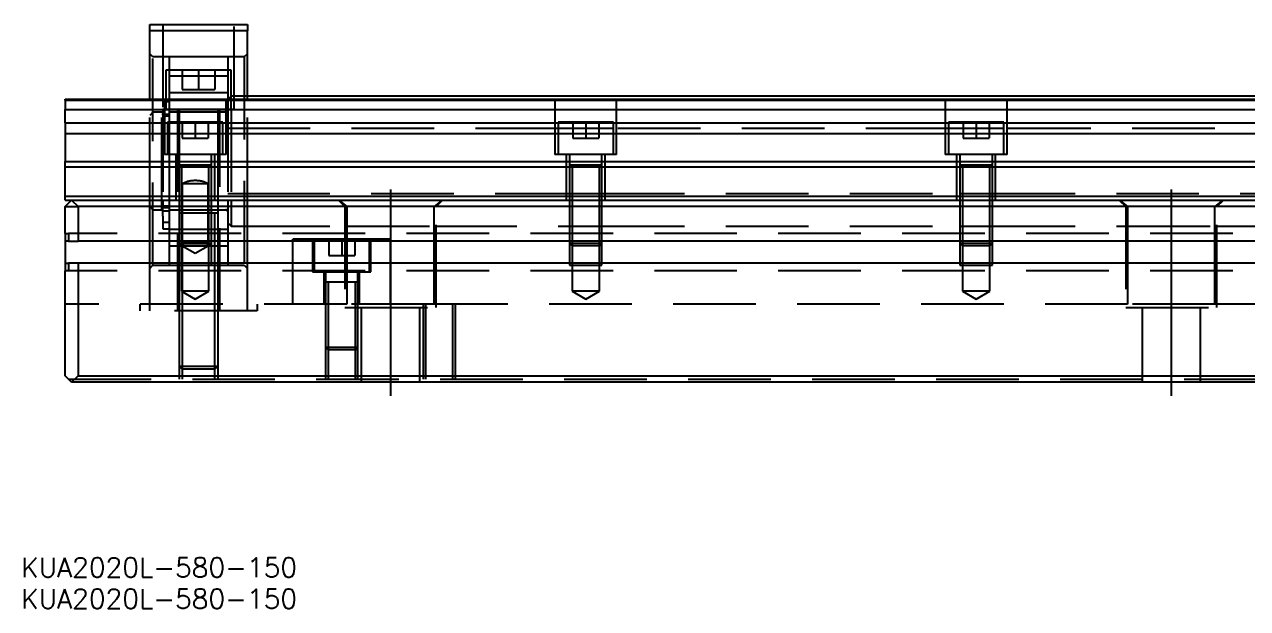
# Model space of a CAD drawing. Extents: x -14 to 910, y -357 to 120.
# Drawn here: x -6.3 to 181.7, y -357.3 to -267.6 of the extents above; entities that cross this region are included whole.
import ezdxf

# ---------------------------------------------------------------- set-up
doc = ezdxf.new("R2010")
doc.units = 0
doc.linetypes.add('CENTER', pattern=[50.8, 31.75, -6.35, 6.35, -6.35])
doc.linetypes.add('DASHED', pattern=[19.05, 12.7, -6.35])
doc.layers.get('0').update_dxf_attribs({"linetype": 'CONTINUOUS'})
doc.layers.add('CENTER', color=1, linetype='CENTER')
doc.styles.get("Standard").update_dxf_attribs({"font": 'txt.shx', "height": 3, "bigfont": 'bigfont.shx'})

# ---------------------------------------------------------------- blocks, each defined once
blk = doc.blocks.new('*U2')
at = {"color": 7, "linetype": 'CONTINUOUS'}
blk.add_text('KUA2020L-580-150', height=3, dxfattribs=at).set_placement((-6.77, -357.34))
blk = doc.blocks.new('*U3')
at = {"color": 7, "linetype": 'CONTINUOUS'}
blk.add_text('KUA2020L-580-150', height=3, dxfattribs=at).set_placement((-6.77, -352.53))

msp = doc.modelspace()

# ---------------------------------------------------------------- linework, layer by layer
at = {"color": 7, "linetype": 'CONTINUOUS'}
for p, q in [((13, -267.57), (28, -267.57)), ((13, -268.57), (13, -267.57)), ((28, -268.57), (13, -268.57)), ((13, -279.07), (13, -268.57)), ((28, -267.57), (28, -268.57)), ((28, -279.07), (28, -268.57)), ((0, -279.23), (0, -279.07)), ((0, -279.07), (215.5, -279.07)), ((0, -279.23), (0, -280.63)), ((0, -279.23), (215.5, -279.23)), ((215.5, -278.57), (28, -278.57)), ((0, -280.63), (215.5, -280.63)), ((0, -282.71), (0, -280.63)), ((0, -282.71), (0, -284.33)), ((0, -282.71), (215.5, -282.71)), ((0, -284.33), (0, -288.62)), ((0, -284.33), (215.5, -284.33)), ((0, -289.47), (0, -288.62)), ((0, -288.62), (215.5, -288.62)), ((22.5, -289.17), (17.5, -289.17)), ((22.5, -289.17), (17.5, -289.17)), ((0, -293.97), (0, -289.47)), ((0, -289.47), (580, -289.47)), ((0, -294.57), (0, -293.97)), ((0, -293.97), (580, -293.97)), ((0, -295.57), (1, -294.57)), ((0, -294.57), (1, -294.57)), ((1, -294.57), (579, -294.57)), ((1, -294.57), (2, -295.57)), ((0, -299.72), (0, -295.57)), ((578, -295.57), (2, -295.57)), ((2, -295.57), (2, -300.87)), ((0, -299.72), (0, -300.87)), ((0, -299.72), (0.5, -299.72)), ((0.5, -299.72), (0.5, -300.87)), ((0, -300.87), (0, -304.27)), ((0.5, -300.87), (0, -300.87)), ((0.5, -300.87), (2, -300.87)), ((578, -300.87), (2, -300.87)), ((0, -304.27), (0, -305.42)), ((0, -304.27), (0.5, -304.27)), ((2, -304.27), (0.5, -304.27)), ((0.5, -304.27), (0.5, -305.42)), ((578, -304.27), (2, -304.27)), ((2, -304.27), (2, -321.57)), ((0.5, -305.42), (0, -305.42)), ((0, -321.57), (0, -305.42)), ((1, -322.57), (0, -321.57)), ((2, -321.57), (1, -322.57)), ((579, -322.57), (1, -322.57)), ((2, -321.57), (578, -321.57))]:
    msp.add_line(p, q, dxfattribs=at)
at = {"color": 3, "linetype": 'DASHED'}
for p, q in [((15, -267.57), (15, -280.57)), ((26, -280.57), (26, -267.57)), ((13.5, -272.57), (13, -272.07)), ((28, -272.07), (27.5, -272.57)), ((16, -272.57), (13.5, -272.57)), ((13.5, -304.57), (13.5, -272.57)), ((25, -272.57), (16, -272.57)), ((16, -272.57), (16, -274.57)), ((27.5, -272.57), (25, -272.57)), ((25, -272.57), (25, -274.57)), ((27.5, -272.57), (27.5, -304.57)), ((15.5, -274.57), (15.5, -279.07)), ((25.5, -274.57), (15.5, -274.57)), ((16, -274.57), (16, -279.07)), ((25, -275.54), (16, -275.54)), ((18, -274.57), (18, -277.57)), ((20.5, -274.57), (20.5, -277.57)), ((23, -274.57), (23, -277.57)), ((25, -274.57), (25, -279.07)), ((25.5, -279.07), (25.5, -274.57)), ((25, -278.09), (16, -278.09)), ((18, -277.57), (20.5, -277.57)), ((20.5, -277.57), (23, -277.57)), ((13, -294.57), (13, -279.07)), ((15.5, -279.47), (15, -279.47)), ((15.25, -279.07), (15.25, -287.57)), ((15.5, -279.07), (15.5, -280.57)), ((16, -279.47), (15.5, -279.47)), ((16, -279.07), (16, -280.57)), ((24.75, -287.57), (24.75, -279.07)), ((25.5, -278.57), (25, -279.07)), ((25, -279.07), (25, -280.57)), ((28, -278.57), (25.5, -278.57)), ((25.5, -280.57), (25.5, -279.07)), ((28, -294.57), (28, -279.07)), ((75.25, -279.07), (75.25, -287.57)), ((84.75, -287.57), (84.75, -279.07)), ((135.25, -279.07), (135.25, -287.57)), ((144.75, -287.57), (144.75, -279.07)), ((13.5, -281.07), (13, -281.57)), ((14.85, -281.07), (13.5, -281.07)), ((14.85, -294.57), (14.85, -281.07)), ((15, -281.42), (14.85, -281.42)), ((15, -280.57), (26, -280.57)), ((15, -280.57), (15, -294.57)), ((16, -281.42), (15, -281.42)), ((16, -281.67), (15, -281.67)), ((16, -280.57), (16, -282.57)), ((17.5, -281.07), (16, -281.07)), ((17.25, -280.57), (17.25, -311.57)), ((17.5, -280.57), (17.5, -282.57)), ((23.5, -281.07), (17.5, -281.07)), ((23.5, -282.57), (23.5, -280.57)), ((24.7, -281.07), (23.5, -281.07)), ((23.75, -311.57), (23.75, -280.57)), ((25, -281.07), (24.7, -281.07)), ((25, -280.57), (25, -294.57)), ((25.5, -280.57), (25.5, -294.57)), ((15.75, -282.57), (15.75, -287.57)), ((24.25, -282.57), (15.75, -282.57)), ((16, -282.57), (16, -287.57)), ((17.5, -282.57), (17.5, -287.57)), ((18, -282.57), (18, -285.07)), ((20, -282.57), (20, -285.07)), ((22, -282.57), (22, -285.07)), ((23.5, -287.57), (23.5, -282.57)), ((24.25, -287.57), (24.25, -282.57)), ((28, -283.57), (25, -283.57)), ((75.75, -283.57), (28, -283.57)), ((75.75, -282.57), (75.75, -287.57)), ((84.25, -282.57), (75.75, -282.57)), ((84.25, -283.57), (75.75, -283.57)), ((78, -282.57), (78, -285.07)), ((80, -282.57), (80, -285.07)), ((82, -282.57), (82, -285.07)), ((84.25, -287.57), (84.25, -282.57)), ((135.75, -283.57), (84.25, -283.57)), ((135.75, -282.57), (135.75, -287.57)), ((144.25, -282.57), (135.75, -282.57)), ((144.25, -283.57), (135.75, -283.57)), ((138, -282.57), (138, -285.07)), ((140, -282.57), (140, -285.07)), ((142, -282.57), (142, -285.07)), ((144.25, -287.57), (144.25, -282.57)), ((195.75, -283.57), (144.25, -283.57)), ((18, -285.07), (20, -285.07)), ((20, -285.07), (22, -285.07)), ((78, -285.07), (80, -285.07)), ((80, -285.07), (82, -285.07)), ((138, -285.07), (140, -285.07)), ((140, -285.07), (142, -285.07)), ((24.75, -287.57), (15.25, -287.57)), ((16, -287.57), (16, -294.57)), ((17, -287.57), (17, -294.57)), ((17.5, -287.57), (17.5, -289.17)), ((22.5, -289.17), (22.5, -287.57)), ((23, -294.57), (23, -287.57)), ((23.5, -294.57), (23.5, -287.57)), ((84.75, -287.57), (75.25, -287.57)), ((77, -287.57), (77, -294.57)), ((77.5, -287.57), (77.5, -289.17)), ((82.5, -289.17), (82.5, -287.57)), ((83, -294.57), (83, -287.57)), ((144.75, -287.57), (135.25, -287.57)), ((137, -287.57), (137, -294.57)), ((137.5, -287.57), (137.5, -289.17)), ((142.5, -289.17), (142.5, -287.57)), ((143, -294.57), (143, -287.57)), ((17.5, -289.16), (17.5, -289.17)), ((22.5, -289.17), (17.5, -289.17)), ((17.5, -289.17), (17.5, -289.17)), ((17.5, -289.17), (17.5, -294.57)), ((17.9, -289.17), (17.9, -294.57)), ((22.1, -294.57), (22.1, -289.17)), ((22.5, -289.17), (22.5, -289.16)), ((22.5, -289.17), (22.5, -289.17)), ((22.5, -294.57), (22.5, -289.17)), ((77.5, -289.16), (77.5, -289.17)), ((82.5, -289.17), (77.5, -289.17)), ((82.5, -289.17), (77.5, -289.17)), ((77.5, -289.17), (77.5, -294.57)), ((77.5, -289.17), (77.5, -289.17)), ((77.9, -289.17), (77.9, -294.57)), ((82.1, -294.57), (82.1, -289.17)), ((82.5, -289.17), (82.5, -289.16)), ((82.5, -294.57), (82.5, -289.17)), ((82.5, -289.17), (82.5, -289.17)), ((137.5, -289.16), (137.5, -289.17)), ((142.5, -289.17), (137.5, -289.17)), ((142.5, -289.17), (137.5, -289.17)), ((142.5, -289.17), (137.5, -289.17)), ((137.5, -289.17), (137.5, -294.57)), ((137.5, -289.17), (137.5, -289.17)), ((137.9, -289.17), (137.9, -294.57)), ((142.1, -294.57), (142.1, -289.17)), ((142.5, -289.17), (142.5, -289.16)), ((142.5, -294.57), (142.5, -289.17)), ((142.5, -289.17), (142.5, -289.17)), ((18, -292.07), (18, -294.57)), ((22, -292.07), (18, -292.07)), ((20.06, -291.57), (19.94, -291.57)), ((22, -294.57), (22, -292.07)), ((13, -300.87), (13, -294.57)), ((14.85, -296.07), (14.85, -294.57)), ((15, -294.57), (15, -295.44)), ((16, -294.57), (16, -300.87)), ((17.5, -294.57), (17.5, -300.87)), ((17.5, -294.57), (17.5, -300.87)), ((17.9, -294.57), (17.9, -300.87)), ((18, -294.57), (18, -300.87)), ((22, -300.87), (22, -294.57)), ((22.1, -300.87), (22.1, -294.57)), ((22.5, -300.87), (22.5, -294.57)), ((22.5, -300.87), (22.5, -294.57)), ((23.5, -296.57), (23.5, -294.57)), ((25, -293.57), (28, -293.57)), ((25, -294.57), (25, -300.87)), ((25.5, -294.57), (25.5, -298.57)), ((28, -293.57), (77.5, -293.57)), ((28, -300.87), (28, -294.57)), ((42, -294.57), (43, -295.57)), ((42.06, -294.57), (43.29, -295.57)), ((57.94, -294.57), (56.71, -295.57)), ((57, -295.57), (58, -294.57)), ((77.5, -293.57), (77.9, -293.57)), ((77.5, -294.57), (77.5, -300.87)), ((77.5, -294.57), (77.5, -300.87)), ((77.9, -293.57), (82.1, -293.57)), ((77.9, -294.57), (77.9, -300.87)), ((82.1, -293.57), (82.5, -293.57)), ((82.1, -300.87), (82.1, -294.57)), ((82.5, -293.57), (137.5, -293.57)), ((82.5, -300.87), (82.5, -294.57)), ((82.5, -300.87), (82.5, -294.57)), ((137.5, -293.57), (137.9, -293.57)), ((137.5, -294.57), (137.5, -300.87)), ((137.5, -294.57), (137.5, -300.87)), ((137.9, -293.57), (142.1, -293.57)), ((137.9, -294.57), (137.9, -300.87)), ((142.1, -293.57), (142.5, -293.57)), ((142.1, -300.87), (142.1, -294.57)), ((142.5, -293.57), (197.5, -293.57)), ((142.5, -300.87), (142.5, -294.57)), ((142.5, -300.87), (142.5, -294.57)), ((162, -294.57), (163, -295.57)), ((162.06, -294.57), (163.29, -295.57)), ((177.94, -294.57), (176.71, -295.57)), ((177, -295.57), (178, -294.57)), ((0, -295.57), (2, -295.57)), ((13, -295.57), (13.5, -296.07)), ((13.5, -296.07), (14.85, -296.07)), ((14.85, -295.72), (15, -295.72)), ((15, -297.01), (15, -295.44)), ((15, -295.46), (16, -295.46)), ((15, -295.46), (16, -295.46)), ((15, -295.72), (16, -295.72)), ((16, -296.25), (15, -296.25)), ((16, -296.07), (17.5, -296.07)), ((17.5, -296.07), (17.9, -296.07)), ((17.9, -296.57), (17.5, -296.57)), ((23.5, -296.57), (17.5, -296.57)), ((17.9, -296.07), (18, -296.07)), ((18, -296.57), (17.9, -296.57)), ((18, -296.07), (22, -296.07)), ((22, -296.57), (18, -296.57)), ((22, -296.07), (22.1, -296.07)), ((22.1, -296.57), (22, -296.57)), ((22.1, -296.07), (22.5, -296.07)), ((22.5, -296.57), (22.1, -296.57)), ((22.5, -296.07), (23.5, -296.07)), ((23.5, -296.57), (22.5, -296.57)), ((23, -300.87), (23, -296.57)), ((23.5, -296.07), (24.7, -296.07)), ((23.5, -296.57), (23.5, -296.56)), ((23.5, -300.87), (23.5, -296.57)), ((23.5, -296.57), (23.5, -296.57)), ((24.7, -296.07), (25, -296.07)), ((43, -295.57), (43, -311.07)), ((43.29, -295.57), (43.29, -300.87)), ((56.71, -300.87), (56.71, -295.57)), ((57, -311.07), (57, -295.57)), ((163, -295.57), (163, -311.07)), ((163.29, -295.57), (163.29, -300.87)), ((176.71, -300.87), (176.71, -295.57)), ((177, -311.07), (177, -295.57)), ((15, -297.01), (15, -298.76)), ((15, -297.95), (16, -297.95)), ((15, -298.76), (15, -298.96)), ((25, -298.07), (25.5, -298.57)), ((25.5, -298.57), (28, -298.57)), ((28, -298.57), (43.29, -298.57)), ((43.29, -298.57), (56.71, -298.57)), ((56.71, -298.57), (77.5, -298.57)), ((77.5, -298.57), (77.9, -298.57)), ((77.9, -298.57), (82.1, -298.57)), ((82.1, -298.57), (82.5, -298.57)), ((82.5, -298.57), (137.5, -298.57)), ((137.5, -298.57), (137.9, -298.57)), ((137.9, -298.57), (142.1, -298.57)), ((142.1, -298.57), (142.5, -298.57)), ((142.5, -298.57), (163.29, -298.57)), ((163.29, -298.57), (176.71, -298.57)), ((176.71, -298.57), (197.5, -298.57)), ((579.5, -299.72), (0.5, -299.72)), ((15, -298.96), (16, -298.96)), ((16, -299.04), (17.5, -299.04)), ((17.5, -299.04), (17.9, -299.04)), ((17.9, -299.04), (18, -299.04)), ((18, -299.04), (22, -299.04)), ((22, -299.04), (22.1, -299.04)), ((22.1, -299.04), (22.5, -299.04)), ((22.5, -299.04), (23, -299.04)), ((23, -299.04), (23.5, -299.04)), ((23.5, -299.04), (25, -299.04)), ((43.29, -300.57), (35, -300.57)), ((35, -300.87), (35, -300.57)), ((38, -300.57), (38, -305.57)), ((38.25, -300.57), (38.25, -300.87)), ((40.5, -300.57), (40.5, -303.07)), ((42.5, -300.57), (42.5, -303.07)), ((50, -300.57), (43.29, -300.57)), ((44.5, -300.57), (44.5, -303.07)), ((46.75, -300.87), (46.75, -300.57)), ((47, -305.57), (47, -300.57)), ((50, -300.87), (50, -300.57)), ((13, -304.27), (13, -300.87)), ((16, -300.87), (16, -304.27)), ((16, -301.59), (25, -301.59)), ((17.5, -300.87), (17.5, -301.17)), ((17.5, -300.87), (17.5, -301.17)), ((17.5, -301.17), (17.9, -301.57)), ((17.5, -301.17), (17.5, -304.27)), ((17.5, -301.17), (22.5, -301.17)), ((17.9, -300.87), (17.9, -301.57)), ((17.9, -301.57), (17.9, -304.57)), ((22.1, -301.57), (17.9, -301.57)), ((18, -300.87), (18, -300.94)), ((18, -300.94), (18, -301.57)), ((18, -300.94), (18.17, -301.57)), ((22, -300.94), (18, -300.94)), ((18, -301.57), (20, -302.72)), ((18, -301.57), (18, -304.27)), ((20, -302.72), (22, -301.57)), ((21.83, -301.57), (22, -300.94)), ((22, -300.94), (22, -300.87)), ((22, -301.57), (22, -300.94)), ((22.1, -301.57), (22.1, -300.87)), ((22.1, -301.57), (22.5, -301.17)), ((22.1, -304.57), (22.1, -301.57)), ((22.5, -301.17), (22.5, -300.87)), ((22.5, -301.17), (22.5, -300.87)), ((22.5, -304.27), (22.5, -301.17)), ((23, -304.27), (23, -300.87)), ((23.5, -304.27), (23.5, -300.87)), ((25, -300.87), (25, -304.27)), ((28, -304.27), (28, -300.87)), ((35, -304.27), (35, -300.87)), ((38.25, -300.87), (38.25, -304.27)), ((43.29, -300.87), (43.29, -304.27)), ((46.75, -304.27), (46.75, -300.87)), ((50, -304.27), (50, -300.87)), ((56.71, -304.27), (56.71, -300.87)), ((77.5, -300.87), (77.5, -301.17)), ((77.5, -300.87), (77.5, -301.17)), ((77.5, -301.17), (77.9, -301.57)), ((77.5, -301.17), (77.5, -304.27)), ((77.5, -301.17), (82.5, -301.17)), ((77.9, -300.87), (77.9, -301.57)), ((77.9, -301.57), (77.9, -304.57)), ((82.1, -301.57), (77.9, -301.57)), ((82.1, -301.57), (82.1, -300.87)), ((82.1, -301.57), (82.5, -301.17)), ((82.1, -304.57), (82.1, -301.57)), ((82.5, -301.17), (82.5, -300.87)), ((82.5, -301.17), (82.5, -300.87)), ((82.5, -304.27), (82.5, -301.17)), ((137.5, -300.87), (137.5, -301.17)), ((137.5, -300.87), (137.5, -301.17)), ((137.5, -301.17), (137.9, -301.57)), ((137.5, -301.17), (137.5, -304.27)), ((137.5, -301.17), (142.5, -301.17)), ((137.9, -300.87), (137.9, -301.57)), ((137.9, -301.57), (137.9, -304.57)), ((142.1, -301.57), (137.9, -301.57)), ((142.1, -301.57), (142.1, -300.87)), ((142.1, -301.57), (142.5, -301.17)), ((142.1, -304.57), (142.1, -301.57)), ((142.5, -301.17), (142.5, -300.87)), ((142.5, -301.17), (142.5, -300.87)), ((142.5, -304.27), (142.5, -301.17)), ((163.29, -300.87), (163.29, -304.27)), ((176.71, -304.27), (176.71, -300.87)), ((13, -311.57), (13, -304.27)), ((16, -304.27), (16, -304.57)), ((17.5, -304.27), (17.5, -304.57)), ((18, -304.27), (18, -304.57)), ((22.5, -304.57), (22.5, -304.27)), ((23, -311.57), (23, -304.27)), ((23.5, -311.57), (23.5, -304.27)), ((25, -304.27), (25, -304.57)), ((28, -311.57), (28, -304.27)), ((35, -310.57), (35, -304.27)), ((38.25, -304.27), (38.25, -305.57)), ((40.5, -303.07), (42.5, -303.07)), ((42.5, -303.07), (44.5, -303.07)), ((43.29, -304.27), (43.29, -310.57)), ((46.75, -305.57), (46.75, -304.27)), ((50, -310.57), (50, -304.27)), ((56.71, -310.57), (56.71, -304.27)), ((77.5, -304.27), (77.5, -304.57)), ((82.5, -304.57), (82.5, -304.27)), ((137.5, -304.27), (137.5, -304.57)), ((142.5, -304.57), (142.5, -304.27)), ((163.29, -304.27), (163.29, -310.57)), ((176.71, -310.57), (176.71, -304.27)), ((579.5, -305.42), (0.5, -305.42)), ((13, -305.07), (13.5, -304.57)), ((13.5, -304.57), (16, -304.57)), ((16, -304.57), (17.5, -304.57)), ((17.5, -304.57), (17.5, -311.57)), ((17.5, -304.57), (22.5, -304.57)), ((17.9, -304.57), (17.9, -308.57)), ((18, -304.57), (18, -311.57)), ((22.1, -308.57), (22.1, -304.57)), ((22.5, -304.57), (23, -304.57)), ((23, -304.57), (23.5, -304.57)), ((23.5, -304.57), (25, -304.57)), ((25, -304.57), (27.5, -304.57)), ((27.5, -304.57), (28, -305.07)), ((38, -305.57), (47, -305.57)), ((39.75, -305.57), (39.75, -310.57)), ((40, -305.57), (40, -307.17)), ((45, -307.17), (45, -305.57)), ((45.25, -310.57), (45.25, -305.57)), ((77.5, -304.57), (82.5, -304.57)), ((77.9, -304.57), (77.9, -308.57)), ((82.1, -308.57), (82.1, -304.57)), ((137.5, -304.57), (142.5, -304.57)), ((137.9, -304.57), (137.9, -308.57)), ((142.1, -308.57), (142.1, -304.57)), ((40, -307.16), (40, -307.17)), ((40, -307.17), (40, -307.17)), ((40, -307.17), (40, -310.57)), ((43.29, -307.17), (40, -307.17)), ((45, -307.17), (40, -307.17)), ((40.4, -307.17), (40.4, -310.57)), ((45, -307.17), (43.29, -307.17)), ((44.6, -310.57), (44.6, -307.17)), ((45, -307.17), (45, -307.16)), ((45, -307.17), (45, -307.17)), ((45, -310.57), (45, -307.17)), ((17.9, -308.57), (20, -309.78)), ((22.1, -308.57), (17.9, -308.57)), ((20, -309.78), (22.1, -308.57)), ((77.9, -308.57), (80, -309.78)), ((82.1, -308.57), (77.9, -308.57)), ((80, -309.78), (82.1, -308.57)), ((137.9, -308.57), (140, -309.78)), ((142.1, -308.57), (137.9, -308.57)), ((140, -309.78), (142.1, -308.57)), ((43.29, -310.57), (0, -310.57)), ((11.5, -310.57), (11.5, -311.57)), ((29.5, -311.57), (11.5, -311.57)), ((17.5, -311.57), (17.5, -320.07)), ((17.5, -311.57), (17.5, -320.07)), ((18, -311.57), (18, -320.57)), ((23, -320.57), (23, -311.57)), ((23.5, -320.07), (23.5, -311.57)), ((23.5, -320.07), (23.5, -311.57)), ((29.5, -310.57), (29.5, -311.57)), ((40, -310.57), (40, -317.17)), ((40, -310.57), (40, -317.17)), ((40.4, -310.57), (40.4, -317.57)), ((43, -311.07), (57, -311.07)), ((56.71, -310.57), (43.29, -310.57)), ((44.6, -317.57), (44.6, -310.57)), ((45, -317.17), (45, -310.57)), ((45, -317.17), (45, -310.57)), ((45.5, -311.07), (45.5, -322.57)), ((54.5, -322.57), (54.5, -311.07)), ((55, -310.57), (55, -322.07)), ((55.4, -310.57), (55.4, -322.07)), ((163.29, -310.57), (56.71, -310.57)), ((59.6, -322.07), (59.6, -310.57)), ((60, -322.07), (60, -310.57)), ((163, -311.07), (177, -311.07)), ((176.71, -310.57), (163.29, -310.57)), ((165.5, -311.07), (165.5, -322.57)), ((174.5, -322.57), (174.5, -311.07)), ((283.29, -310.57), (176.71, -310.57)), ((40, -317.17), (40.4, -317.57)), ((40, -317.17), (45, -317.17)), ((40, -317.17), (40, -322.07)), ((44.6, -317.57), (40.4, -317.57)), ((40.4, -317.57), (40.4, -322.07)), ((44.6, -317.57), (45, -317.17)), ((44.6, -322.07), (44.6, -317.57)), ((45, -322.07), (45, -317.17)), ((17.5, -320.07), (18, -320.57)), ((17.5, -320.07), (17.5, -322.07)), ((17.5, -320.07), (23.5, -320.07)), ((18, -320.57), (18, -322.07)), ((23, -320.57), (18, -320.57)), ((23, -320.57), (23.5, -320.07)), ((23, -322.07), (23, -320.57)), ((23.5, -322.07), (23.5, -320.07)), ((0.5, -322.07), (579.5, -322.07))]:
    msp.add_line(p, q, dxfattribs=at)
for centre, radius, start, end in [((24.7, -280.77), 0.3, 270, 360), ((19.94, -295.57), 4, 90, 118.9695), ((20.06, -295.57), 4, 61.0305, 90), ((24.7, -296.37), 0.3, 0, 90)]:
    msp.add_arc(centre, radius, start, end, dxfattribs=at)
at = {"layer": 'CENTER', "color": 1, "linetype": 'CENTER'}
for p, q in [((50, -292.92), (50, -325.72)), ((170, -292.92), (170, -325.72))]:
    msp.add_line(p, q, dxfattribs=at)

# ---------------------------------------------------------------- block references
at = {"color": 7, "linetype": 'CONTINUOUS'}
for name in ['*U3', '*U2']:
    msp.add_blockref(name, (0, 0), dxfattribs=at)

doc.saveas('drawing.dxf')
